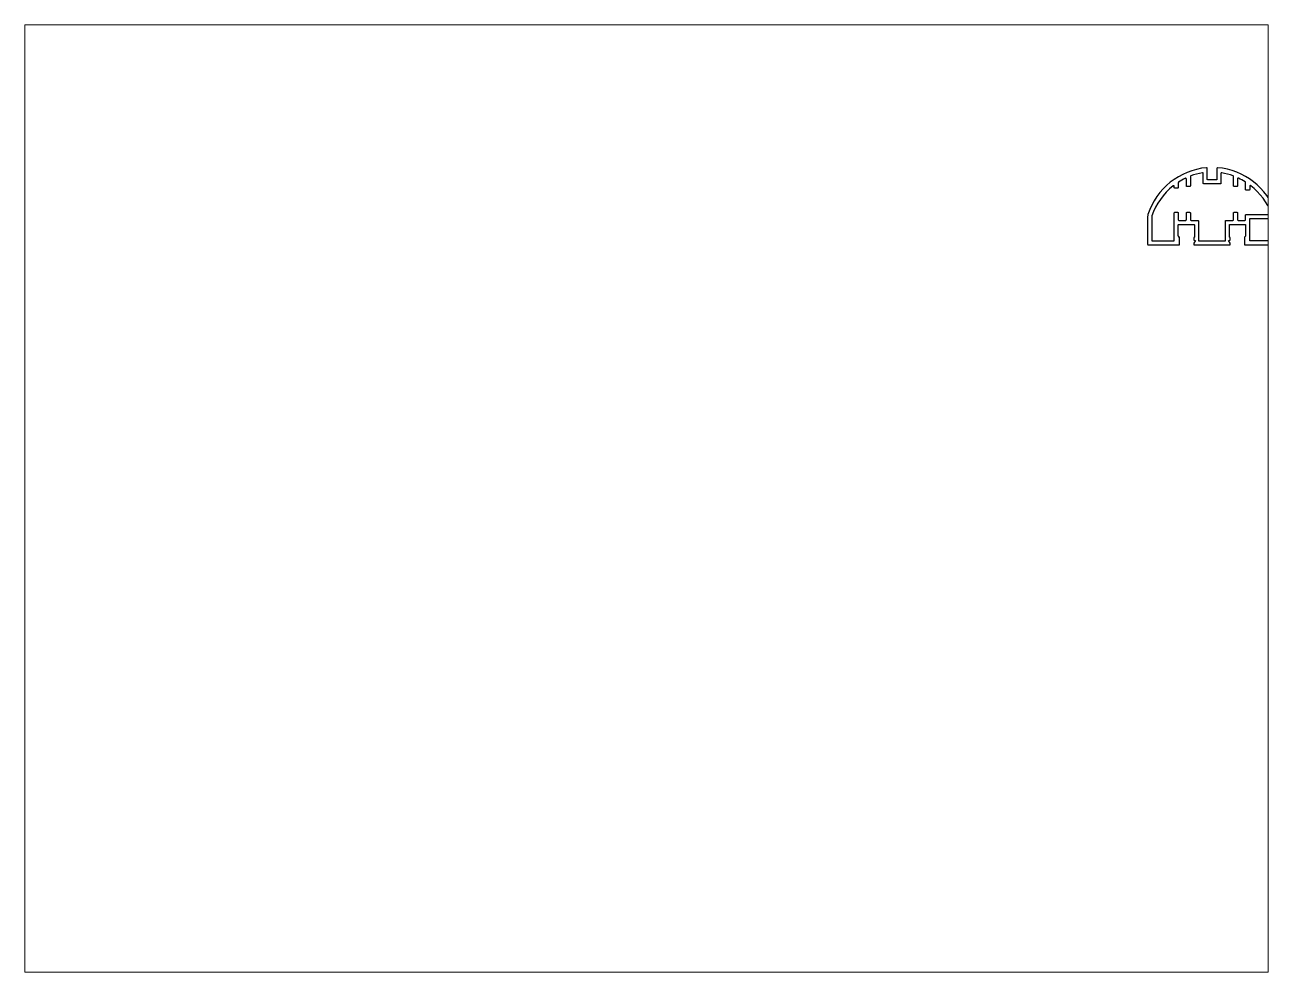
# Paper-space layout 'Layout1' of a CAD drawing. Extents: x 27 to 240, y 20 to 183.
# The model-space entities are those that its viewports show. They can reach past a viewport. Long polylines and large blocks are cut down to what shows.
import ezdxf

# ---------------------------------------------------------------- set-up
doc = ezdxf.new("R2010")
doc.units = 0
doc.header["$LTSCALE"] = 15
doc.layers.get('0').update_dxf_attribs({"linetype": 'CONTINUOUS'})

msp = doc.modelspace()

# ---------------------------------------------------------------- linework, layer by layer
at = {"color": 0, "linetype": 'CONTINUOUS', "ltscale": 0.05}
msp.add_line((360.5, 211.35), (360.5, 211.35), dxfattribs=at)
at = {"linetype": 'CONTINUOUS', "ltscale": 0.05}
for points in [[(385.4, 213.7), (384.1, 213.7, 0.414214), (383.9, 213.5), (383.9, 212.65, 0.414214), (384.1, 212.45), (384.35, 212.45, -0.414214), (384.65, 212.15), (384.65, 210.5, -0.414214), (384.35, 210.2), (377.85, 210.2, -0.414214), (377.65, 210.4), (377.65, 217, -0.414214), (377.85, 217.2), (385.44, 217.2, 0.29424)], [(385.76, 218.92, 0.293673), (367.72, 232.94, 0.447546), (367.5, 232.74), (367.5, 229.34, -0.414214), (367.3, 229.14), (364.7, 229.14, -0.414214), (364.5, 229.34), (364.5, 232.74, 0.447546), (364.27, 232.94, 0.298289), (346.1, 218.46, 0.080722), (346, 217.83), (346, 209.15, 0.414214), (346.2, 208.95), (355.7, 208.95, 0.414214), (355.9, 209.15), (355.9, 211.22, 0.198912), (355.81, 211.43), (355.58, 211.66, -0.198912), (355.5, 211.87), (355.5, 215.15, -0.414214), (355.7, 215.35), (360.3, 215.35, -0.414214), (360.5, 215.15), (360.5, 211.35, 0.414214), (360.3, 211.15), (360.3, 210.65, 0.414214), (360.6, 210.35), (360.8, 210.35), (360.34, 209.55, 0.131652), (360.3, 209.4), (360.3, 209.15, 0.414214), (360.5, 208.95), (371.4, 208.95, 0.414214), (371.6, 209.15), (371.6, 209.4, 0.131652), (371.56, 209.55), (371.1, 210.35), (371.3, 210.35, 0.414214), (371.6, 210.65), (371.6, 211.15, 0.414214), (371.4, 211.35), (371.4, 211.35), (371.4, 215.15, -0.414214), (371.6, 215.35), (376.2, 215.35, -0.414214), (376.4, 215.15), (376.4, 211.87, -0.198912), (376.31, 211.66), (376.08, 211.43, 0.198912), (376, 211.22), (376, 209.15, 0.414214), (376.2, 208.95), (384.9, 208.95, 0.414214), (385.9, 209.95)], [(347.25, 217.95), (347.25, 213.07), (347.25, 210.4, 0.414214), (347.45, 210.2), (354.05, 210.2, 0.414214), (354.25, 210.4), (354.25, 218.9, -0.414214), (354.45, 219.1), (355.3, 219.1, -0.414214), (355.5, 218.9), (355.5, 216.8, 0.414214), (355.7, 216.6), (357.8, 216.6, 0.414214), (358, 216.8), (358, 218.9, -0.414214), (358.2, 219.1), (359.05, 219.1, -0.414214), (359.25, 218.9), (359.25, 216.8, 0.414214), (359.45, 216.6), (361.55, 216.6, -0.414214), (361.75, 216.4), (361.75, 210.4, 0.414214), (361.95, 210.2), (369.95, 210.2, 0.414214), (370.15, 210.4), (370.15, 216.4, -0.414214), (370.35, 216.6), (372.45, 216.6, 0.414214), (372.65, 216.8), (372.65, 218.9, -0.414214), (372.85, 219.1), (373.7, 219.1, -0.414214), (373.9, 218.9), (373.9, 216.8, 0.414214), (374.1, 216.6), (376.2, 216.6, 0.414214), (376.4, 216.8), (376.4, 218.25, -0.414214), (376.6, 218.45), (384.31, 218.45, 0.531527), (384.49, 218.72, 0.132669), (377.97, 227.35, 0.623678), (377.65, 227.2), (377.65, 226.15, -0.414214), (377.45, 225.95), (376.6, 225.95, -0.414214), (376.4, 226.15), (376.4, 228.35, 0.257754), (376.3, 228.52, 0.02919), (374.18, 229.69, 0.551447), (373.9, 229.51), (373.9, 227.3, -0.414214), (373.7, 227.1), (372.85, 227.1, -0.414214), (372.65, 227.3), (372.65, 230.21, 0.312909), (372.52, 230.39, 0.044258), (368.98, 231.37, 0.468232), (368.75, 231.17), (368.75, 228.09, -0.414214), (368.55, 227.89), (363.45, 227.89, -0.414214), (363.25, 228.09), (363.25, 231.17, 0.468232), (363.01, 231.37, 0.04556), (359.38, 230.36, 0.311483), (359.25, 230.17), (359.25, 227.3, -0.414214), (359.05, 227.1), (358.2, 227.1, -0.414214), (358, 227.3), (358, 229.46, 0.553208), (357.71, 229.64, 0.029281), (355.59, 228.46, 0.256219), (355.5, 228.29), (355.5, 226.8, -0.414214), (355.3, 226.6), (354.45, 226.6, -0.414214), (354.25, 226.8), (354.25, 227.12, 0.625824), (353.92, 227.27, 0.138527), (347.26, 218.02, 0.088005), (347.25, 217.95, -0.088005), (347.26, 218.02)]]:
    msp.add_lwpolyline(points, format="xyb", dxfattribs=at)

psp = doc.layouts.get("Layout1")

# ---------------------------------------------------------------- viewports
at = {"layer": '0', "color": 0, "linetype": 'BYBLOCK', "ltscale": 0.05}
psp.add_viewport(center=(133.35, 101.6), size=(213.36, 162.56), view_center_point=(190.51, 130.3), view_height=293.8955, dxfattribs=at)

doc.saveas('drawing.dxf')
